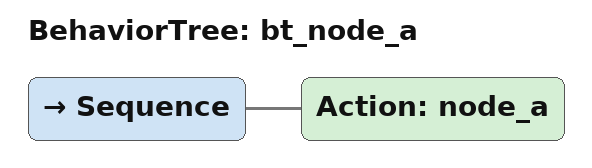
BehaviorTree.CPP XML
<?xml version="1.0" encoding="UTF-8"?>
<root BTCPP_format="4">
  <BehaviorTree ID="bt_node_a">
    <Sequence>
      <Action ID="node_a"/>
    </Sequence>
  </BehaviorTree>

</root>
